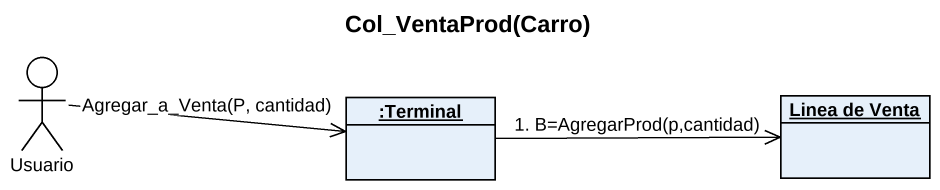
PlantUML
@startuml
title Col_VentaProd(Carro)
allowmixing
hide circle
hide empty members
actor Usuario
object ":Terminal" as Terminal
object "Linea de Venta" as Linea_de_Venta
Usuario -right-> Terminal : Agregar_a_Venta(P, cantidad)
Terminal -right-> Linea_de_Venta : 1. B=AgregarProd(p,cantidad)
@enduml
